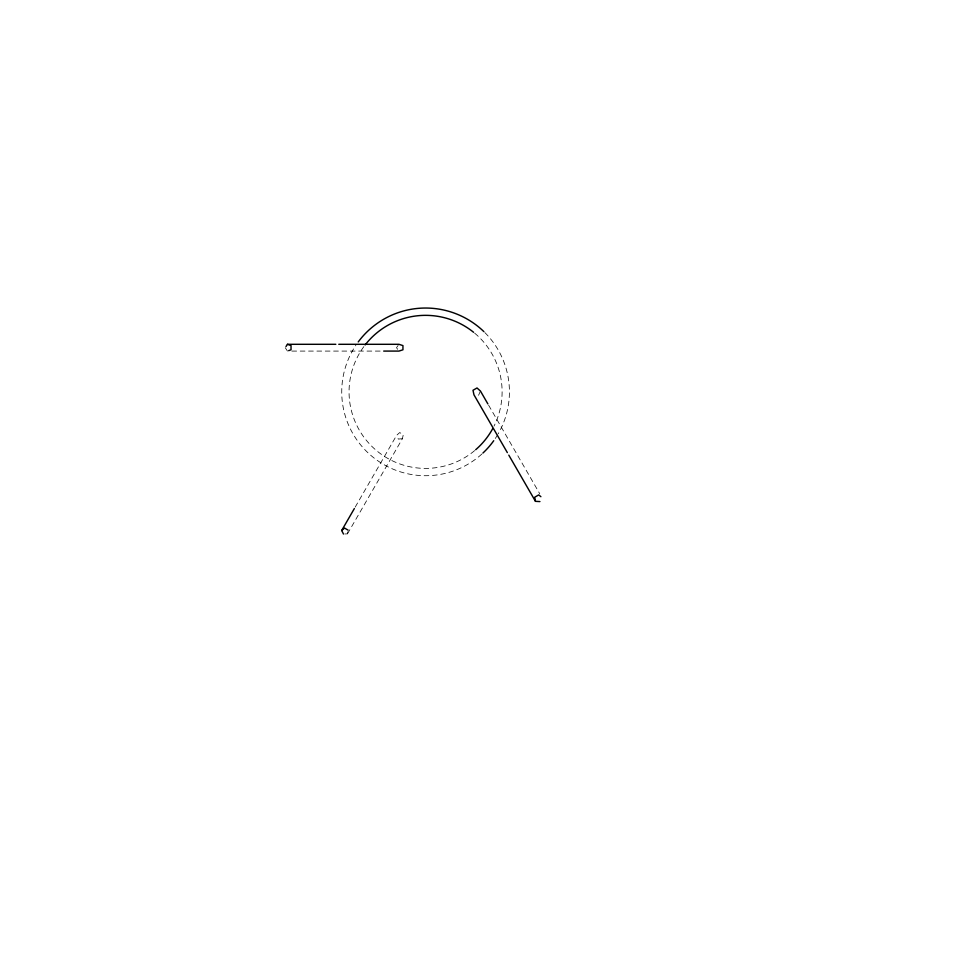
<?xml version="1.0" encoding="UTF-8"?>
<svg xmlns="http://www.w3.org/2000/svg" width="954" height="954" viewBox="0 0 954 954"><rect width="100%" height="100%" fill="white"/><g stroke="black" fill="none" stroke-linecap="round" stroke-linejoin="round"><path stroke-width="0.72" stroke-dasharray="4.77 3.58" d="M344.823 533.978L347.483 533.835L347.924 531.378M347.483 533.835L402.421 438.673L403.28 434.642L399.702 432.567L396.625 435.334L354.351 508.565M478.562 395.29L480.458 391.057M398.14 345.431L396.506 347.697L398.963 351.084M402.421 438.673L398.307 439.102L396.625 435.334M291.852 351.084L382.28 351.084M285.246 347.697L287.452 351.084M488.591 405.152L539.737 493.743M474.663 333.161A76.535 76.535 0 0 1 494.017 426.128M474.663 450.598A76.535 76.535 0 0 1 364.309 346.016M484.87 332.588A83.857 83.857 0 0 1 498.191 433.808M497.499 435A83.857 83.857 0 0 1 495.293 438.458M481.901 453.997A83.857 83.857 0 0 1 355.854 345.288"/><path stroke-width="1.43" d="M343.488 534.049L341.687 530.496L354.351 508.565M285.985 346.564L287.452 344.299L335.832 344.299M341.687 530.496L344.549 528.075L348.138 530.15M288.645 350.655L291.03 349.796L291.03 345.598L287.452 344.299M338.765 344.299L398.963 344.299L402.946 345.598L402.946 349.796L398.963 351.084L383.687 351.084M508.792 455.13L535.468 501.339L539.94 501.577M540.894 496.7L538.748 494.899L534.741 497.213L535.468 501.339M487.864 403.9L480.458 391.057L477.012 387.968L473.005 390.281L473.959 394.801L507.349 452.625M492.753 428.561A76.535 76.535 0 0 1 475.7 449.716M365.132 344.931A76.535 76.535 0 0 1 473.601 332.29M493.743 440.712A83.857 83.857 0 0 1 482.903 453.067M358.227 341.937A83.857 83.857 0 0 1 483.893 331.634"/></g></svg>
